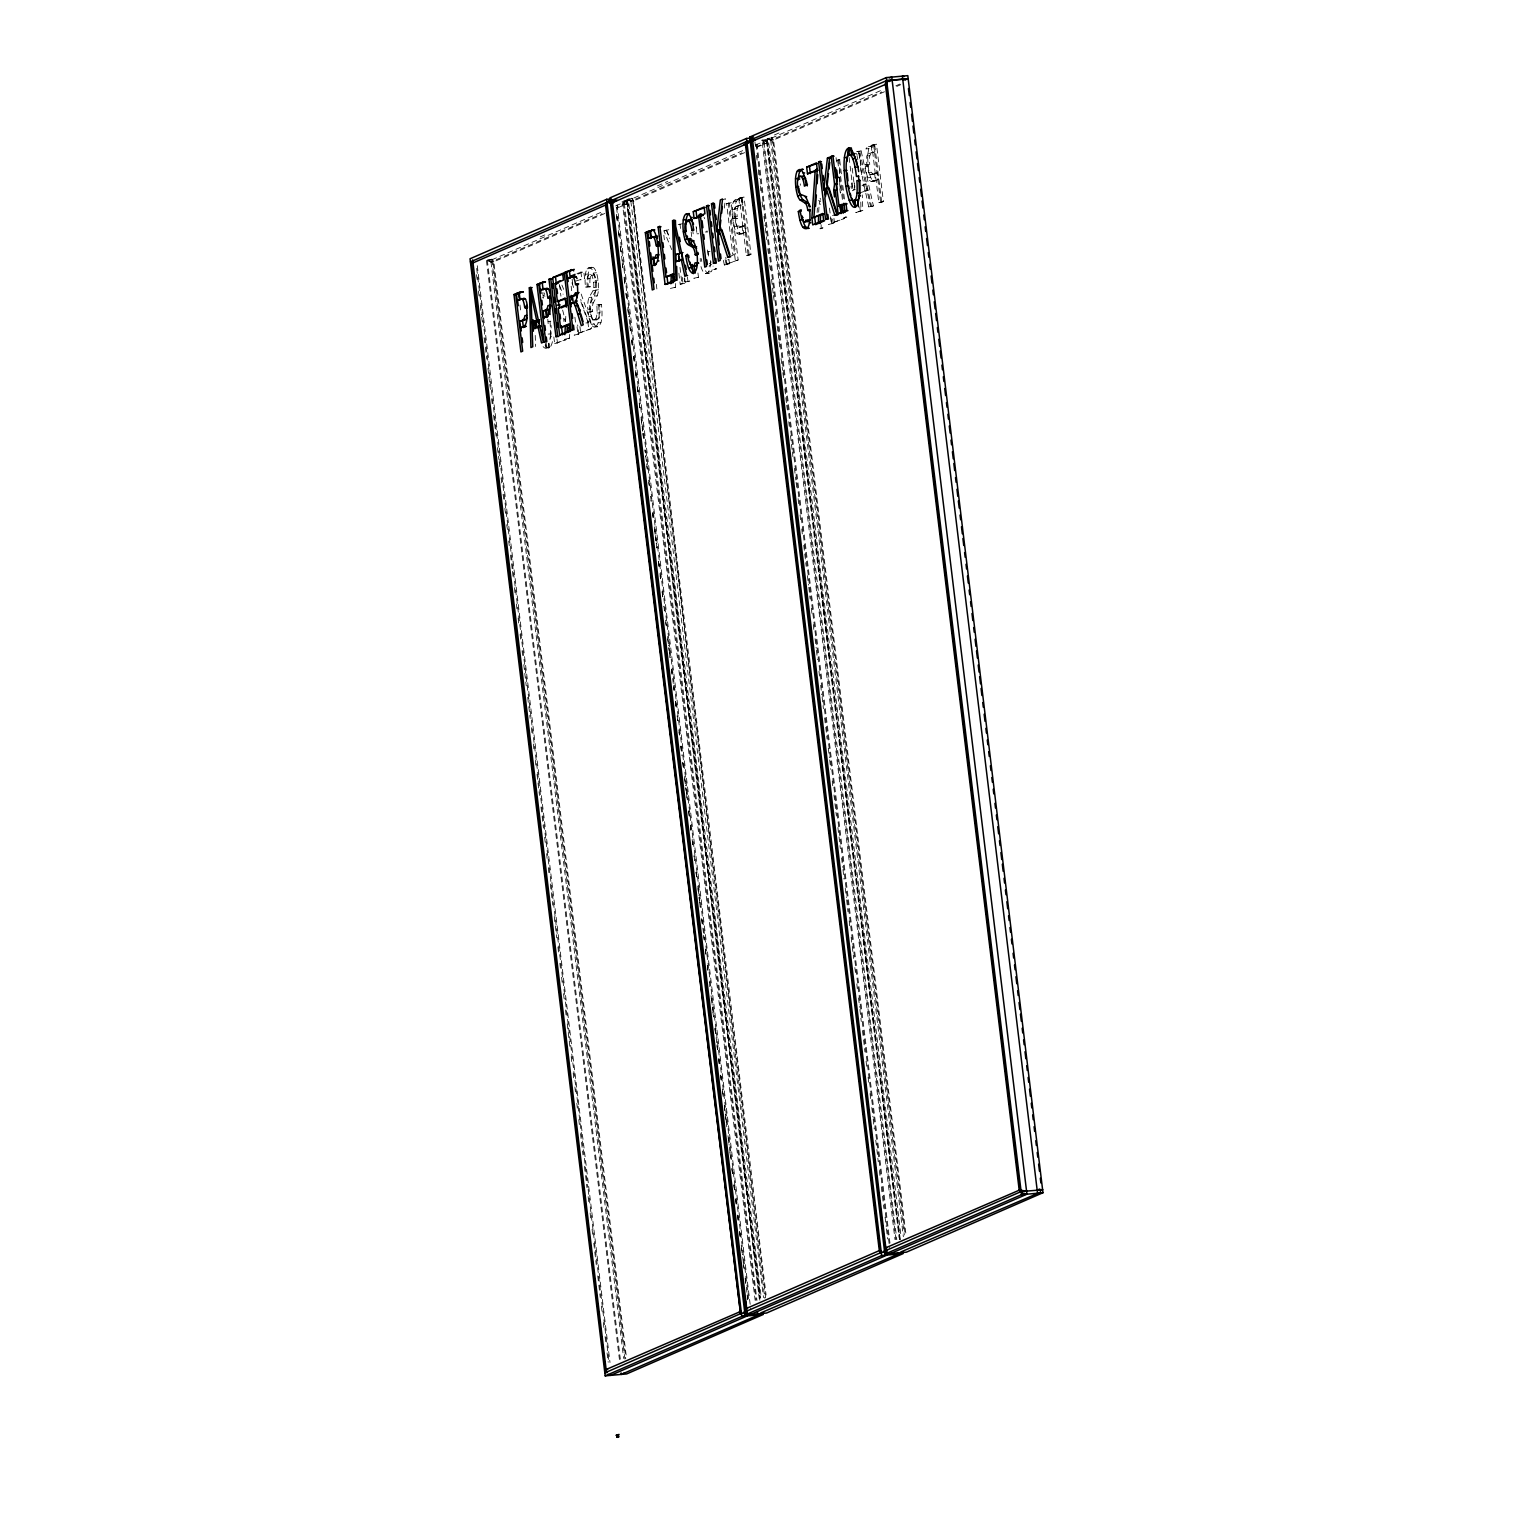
<?xml version="1.0" encoding="UTF-8"?>
<svg xmlns="http://www.w3.org/2000/svg" width="1513" height="1513" viewBox="0 0 1513 1513"><rect width="100%" height="100%" fill="white"/><g stroke="black" fill="none" stroke-linecap="round" stroke-linejoin="round"><path stroke-width="0.75" stroke-dasharray="5 3.75" d="M821.067 228.671L822.996 227.839L818.211 228.936L821.067 228.671L821.2 224.491M565.578 320.926L565.805 316.33M569.493 338.156L564.633 339.29L569.493 338.156L569.72 333.635M675.498 287.243L670.637 288.378L675.498 287.243L675.725 282.723M817.115 212.52L817.417 207.981M724.311 208.094L725.389 198.714L723.176 199.678M839.583 182.562L839.583 169.853M624.113 201.834L624.264 204.009L616.188 207.527M868.765 148.671L867.573 155.442L868.159 166.279A19.574 5.863 84.8 0 0 870.731 177.532A17.343 5.201 84.8 0 0 875.327 180.728L878.202 179.48L877.408 172.785L871.545 174.335A11.556 3.461 84.8 0 1 868.575 172.482L866.873 164.558A11.083 3.31 84.8 0 1 866.949 156.028A14.657 4.388 84.8 0 1 869.067 153.456L874.873 151.905L874.06 145.21L868.443 146.666A33.797 10.118 84.8 0 0 865.89 148.936L868.765 148.671A33.797 10.118 84.8 0 1 871.299 146.402L874.06 145.21M759.829 1300.197L627.271 202.874L624.113 201.229M899.668 1239.317L767.129 142.014L762.23 140.425M590.41 303.073L594.306 296.056A15.943 4.766 84.8 0 0 595.592 290.042A16.908 5.069 84.8 0 0 595.176 280.416A16.397 4.898 84.8 0 0 593.588 273.021A14.846 4.444 84.8 0 0 590.202 267.669A23.168 6.941 84.8 0 0 587.195 268.784A19.196 5.749 84.8 0 0 585.361 274.25A19.196 5.749 84.8 0 0 585.493 287.073L587.309 287.054A12.785 3.82 84.8 0 1 587.195 278.732A11.972 3.574 84.8 0 1 589.295 274.42L592.169 274.175A14.014 4.199 84.8 0 1 594.496 275.12A8.53 2.553 84.8 0 1 596.444 281.948A8.492 2.534 84.8 0 1 596.67 287.224A7.641 2.288 84.8 0 1 595.857 290.496L591.867 297.191A15.83 4.747 84.8 0 0 590.656 309.049L590.94 311.943A20.369 6.109 84.8 0 0 591.621 316.349A15.433 4.615 84.8 0 0 594.117 324.028A17.608 5.277 84.8 0 0 598.221 326.43A24.548 7.357 84.8 0 0 600.945 322.591A16.605 4.974 84.8 0 0 602.023 313.702A24.038 7.187 84.8 0 0 601.474 304.624L596.784 304.907A22.827 6.827 84.8 0 1 597.049 313.002A13.314 3.991 84.8 0 1 595.479 319.111A20.028 5.995 84.8 0 1 592.585 319.773L589.843 311.697A8.454 2.534 84.8 0 1 590.41 303.073L593.285 302.808L597.162 295.81A15.943 4.766 84.8 0 0 598.467 289.777A16.908 5.069 84.8 0 0 598.051 280.151A16.397 4.898 84.8 0 0 596.462 272.756A14.846 4.444 84.8 0 0 593.058 267.404L590.202 267.669M590.656 309.049L587.782 309.314A15.83 4.747 84.8 0 1 588.992 297.456L593.001 290.761A7.641 2.288 84.8 0 0 593.796 287.489A8.492 2.534 84.8 0 0 593.569 282.193A8.53 2.553 84.8 0 0 591.621 275.366A14.014 4.199 84.8 0 0 589.295 274.42M734.921 200.132L741.635 198.108L742.429 204.766L736.623 206.316A15.319 4.577 84.8 0 0 734.505 208.851A9.91 2.969 84.8 0 0 734.372 216.945L736.566 226.175A13.844 4.142 84.8 0 0 739.119 227.196L744.963 225.645L745.777 232.34L740.027 233.853A22.922 6.865 84.8 0 1 736.718 232.983A13.863 4.142 84.8 0 1 734.145 226.496A25.343 7.584 84.8 0 1 732.746 218.458A22.903 6.865 84.8 0 1 732.197 209.532A13.806 4.142 84.8 0 1 733.446 201.796A16.057 4.804 84.8 0 1 734.921 200.132L741.635 198.108M739.422 198.071L744.018 197.03L750.959 254.411L749.219 255.167L746.344 255.432L739.422 198.071L744.018 197.03M540.236 236.879L546.439 234.175M657.323 185.929L667.668 181.428M774.391 134.96L780.613 132.274M491.857 259.801L602.855 211.498M615.659 205.919L628.462 200.359M742.694 150.638L631.715 198.941L627.139 199.357M755.498 145.059L768.301 139.499M771.554 138.08L882.533 89.778M487.281 260.217L492.746 259.574L625.758 1358.693M623.034 201.305L628.481 200.51L761.209 1297.265M765.597 1297.832L632.604 198.714L764.746 1298.211M762.874 140.425L768.32 139.631L901.048 1236.405M766.978 138.496L772.443 137.853L905.171 1234.627M488.434 260.576L490.969 262.033L602.061 213.673M627.422 199.792L630.826 201.153L741.9 152.813M756.046 146.666L766.978 142.884L766.297 139.555M768.131 138.856L770.665 140.293L881.757 91.953M895.885 85.806L899.932 84.047M487.848 260.236L490.969 262.033L493.843 261.768L604.916 213.428M617.039 208.151L627.139 203.744L626.458 200.416M627.687 199.376L630.826 201.153L633.682 200.907L744.774 152.567M756.878 147.291L766.978 142.884M767.545 138.515L770.665 140.293L773.54 140.047L884.613 91.688M896.736 86.43L900.765 84.671M663.942 230.884L669.011 229.654L663.942 230.884L671.677 249.569M678.221 224.662L682.836 223.659M731.214 202.591L729.474 203.347L735.602 254.033L732.746 254.279L726.618 203.612L731.214 202.591L738.155 259.971L724.368 264.983L723.384 260.387M577.001 273.513L583.753 271.546L584.566 278.26L580.708 279.924M838.599 159.659L836.859 160.416L841.455 159.395L838.599 159.659L843.592 200.964M861.105 150.846L856.906 151.697L861.105 150.846L873.398 205.9L871.583 206.695L868.727 206.941L860.311 167.64M871.847 145.191L876.443 144.17L883.384 201.551L881.663 202.307L878.788 202.572L871.847 145.191L876.443 144.17M577.909 274.099L583.753 271.546M736.623 206.316L742.429 204.766M575.923 281.04L584.566 278.26M869.067 153.456L874.873 151.905M739.119 227.196L744.963 225.645M854.902 187.272L854.353 182.808L851.384 184.113A11.556 3.461 84.8 0 1 850.911 184.359M871.545 174.335L877.408 172.785M740.027 233.853L745.777 232.34M861.975 185.759L865.984 184.019L867.384 190.468L862.221 192.718M868.159 166.279L865.285 166.543A19.574 5.863 84.8 0 0 867.876 177.796A17.343 5.201 84.8 0 0 872.471 180.993L878.202 179.48M852.292 190.77L855.167 189.503L852.311 189.768L851.497 183.073L854.353 182.808M859.346 192.983L867.384 190.468M728.661 257.04L735.602 254.033M837.162 213.617L830.807 216.378L831.62 223.092L844.689 218.402L831.62 223.092M678.845 273.172L680.188 284.217L684.784 283.215L684.216 278.619M685.162 282.042L689.777 281.04L685.162 282.042L684.614 277.465M738.155 259.971L726.618 264.019L725.805 257.305M746.344 255.432L750.959 254.411M680.188 284.217L684.784 283.215M698.458 277.257L693.843 278.279L698.458 277.257L697.89 272.643M724.368 264.983L729.039 263.943L728.018 259.347M554.647 343.64L566.184 339.593L554.647 343.64L553.834 336.926M577.058 326.827L577.853 333.541L591.564 328.548L590.732 321.569L580.708 292.709M858.155 211.536L862.826 210.496L862.297 194.95M868.727 206.941L873.398 205.9M878.788 202.572L883.384 201.551M578.779 334.127L574.165 335.13L578.779 334.127L577.663 324.936M577.853 333.541L591.564 328.548M833.171 223.413L828.576 224.416L833.171 223.413L832.339 216.529M859.8 206.978L860.349 211.574L855.753 212.595L862.826 210.496M592.018 267.253L589.143 267.517M741.824 233.872L738.968 234.137M873.947 174.335L870.599 174.619M740.614 227.215L741.578 227.12M593.588 320.094L596.462 319.829M705.966 273.645L706.93 273.531M597.578 326.751L594.722 326.997M734.656 218.269L733.692 218.364M874.609 181.106L871.753 181.371M761.455 140.274L766.032 139.858M868.443 146.666L871.299 146.402M861.597 174.638L859.479 153.513L856.604 153.778L857.852 159.622M866.949 156.028L869.805 155.763A14.657 4.388 84.8 0 1 871.923 153.191M867.895 164.217C858.495 165.711 876.273 164.69 867.025 165.806M866.873 164.558L869.748 164.293A11.083 3.31 84.8 0 1 869.805 155.763M868.575 172.482L871.45 172.236A11.556 3.461 84.8 0 0 874.419 174.071M628.008 199.13L632.604 198.714M867.876 177.796L870.731 177.532M623.904 200.926L628.481 200.51M872.471 180.993L875.327 180.728M627.139 203.744L624.264 204.009L623.583 202.25M865.984 184.019L863.129 184.283L864.509 190.733M733.446 201.796L736.32 201.532A16.057 4.804 84.8 0 1 737.777 199.867M865.19 190.449L868.046 190.184M726.618 203.612L729.474 203.347M734.505 208.851L737.379 208.586A15.319 4.577 84.8 0 1 739.479 206.052M818.609 200.472A15.281 4.577 84.8 0 0 820.027 201.078L820.746 201.002M732.197 209.532L735.053 209.267A13.806 4.142 84.8 0 1 736.32 201.532M818.703 212.198A39.319 11.764 84.8 0 1 819.271 204.217L820.689 204.104M734.372 216.945L737.228 216.681A9.91 2.969 84.8 0 1 737.379 208.586M734.524 218.004L737.474 218.515L734.599 218.78M732.746 218.439L735.602 218.194A25.343 7.584 84.8 0 0 737.001 226.231A13.863 4.142 84.8 0 0 739.592 232.718A22.922 6.865 84.8 0 0 742.902 233.588M734.145 226.496L739.422 225.91A13.844 4.142 84.8 0 0 741.975 226.931M705.266 232L707.176 231.829M696.51 227.366A20.728 6.203 84.8 0 0 696.926 233.796L698.344 233.664M736.718 232.983L739.592 232.718M488.169 259.99L492.746 259.574M708.519 256.056A14.355 4.293 84.8 0 0 708.216 251.631L709.635 251.498M587.195 268.784L590.07 268.52A23.168 6.941 84.8 0 1 593.058 267.404M593.588 273.021L596.462 272.756M585.361 274.25L588.217 273.985A19.196 5.749 84.8 0 1 590.07 268.52M709.275 263.546L710.713 263.413A14.355 4.293 84.8 0 0 711.034 261.787M591.621 275.366L594.496 275.12M700.992 266.61A17.664 5.295 84.8 0 0 701.408 267.933A15.508 4.652 84.8 0 0 705.417 273.607A26.08 7.811 84.8 0 0 708.424 271.981A18.894 5.655 84.8 0 0 710.391 264.794L711.829 264.662M587.195 278.732L590.051 278.468A11.972 3.574 84.8 0 1 592.169 274.175M595.176 280.416L598.051 280.151M593.569 282.193L596.444 281.948M708.424 271.981L711.299 271.716A18.894 5.655 84.8 0 0 713.058 266.061M705.417 273.607L708.822 273.38M585.493 287.073L590.183 286.789A12.785 3.82 84.8 0 1 590.051 278.468M593.796 287.489L596.67 287.224M595.592 290.042L598.467 289.777M593.001 290.761L595.857 290.496M594.306 296.056L597.162 295.81M588.992 297.456L591.867 297.191M596.784 304.907L601.474 304.624M590.94 311.943L588.084 312.189A20.369 6.109 84.8 0 0 588.765 316.595A15.433 4.615 84.8 0 0 591.261 324.293A17.608 5.277 84.8 0 0 595.365 326.695L598.221 326.43M589.9 312.302L592.699 311.432A8.454 2.534 84.8 0 1 593.285 302.808M597.049 313.002L599.923 312.737A22.827 6.827 84.8 0 0 599.64 304.643M595.365 326.695A24.548 7.357 84.8 0 0 598.089 322.836A16.605 4.974 84.8 0 0 599.148 313.966L602.023 313.702M588.765 316.595L591.621 316.349M548.141 323.631A35.366 10.591 84.8 0 0 548.009 321.456L550.864 321.191M595.479 319.111L598.335 318.846A13.314 3.991 84.8 0 0 599.923 312.737M592.585 319.773L595.441 319.508A20.028 5.995 84.8 0 0 598.335 318.846M580.935 301.844L587.857 321.815L590.732 321.569M585.909 322.969L588.765 322.704L580.689 299.423M598.089 322.855L600.945 322.591M591.261 324.293L594.117 324.028M548.141 334.089L550.997 333.843A35.366 10.591 84.8 0 0 551.091 325.522M549.938 339.574A20.898 6.26 84.8 0 0 550.221 336.869L551.659 336.737M543.11 346.609A20.898 6.26 84.8 0 0 546.042 348.122L549.559 347.574A20.898 6.26 84.8 0 0 552.812 339.309M696.926 233.796L698.741 233.777M708.216 251.631L710.032 251.612M590.183 286.789L588.349 286.808A19.196 5.749 84.8 0 1 588.217 273.985M548.368 343.394L548.916 347.858L546.666 347.668L547.952 347.839M769.209 139.347L768.207 138.931L773.54 140.047L905.928 1234.135M629.711 200.132L633.682 200.907L766.089 1295.015M487.564 260.652L493.843 261.768L626.231 1355.875M769.55 139.272L768.264 138.988M489.853 260.993L488.51 260.652L489.512 261.068M628.425 199.848L629.351 200.208M762.874 139.99L764.122 143.149L762.022 140.52M771.611 137.248L773.54 140.047M631.772 198.108L633.682 200.907M491.914 258.969L493.843 261.768M562.628 310.089L565.578 321.38L563.479 317.144L564.009 321.645M666.798 230.619L669.389 236.86M666.155 229.919L669.673 238.43M561.909 285.087L563.668 289.342M559.659 285.957L563.082 294.26M571.952 282.761L574.146 289.115M858.249 151.111L870.523 206.165M725.162 259.612L726.183 264.208M726.24 260.123L727.242 264.737M859.762 151.432L871.583 206.695M701.767 261.446L701.294 258.628M874.722 144.926L881.663 202.307M873.587 144.435L880.528 201.815M871.204 145.475L872.018 152.17M874.533 173.03L875.346 179.744M852.216 168.227L854.713 188.879M849.096 157.503L853.256 191.943M839.715 160.151L841.663 176.227M842.779 185.399L844.727 201.475M837.748 161.021L838.58 167.905M839.696 177.078L842.457 200.038M839.639 183.357L840.736 192.548M836.046 157.655L836.576 162.042M839.828 188.785L840.339 193.116M833.947 218.364L834.495 222.827M829.483 208.094L831.431 224.17M771.573 138.231L904.301 1234.986M770.665 140.293L903.356 1236.745M767.45 140.009L900.292 1239.809M767.129 142.014L899.951 1239.695M766.41 141.068L899.138 1237.842M764.141 142.411L896.812 1239.582M762.874 140.142L896.169 1241.587M762.306 142.865L895.015 1239.62M756.973 144L889.984 1243.1M756.103 144.378L845.162 880.244M845.445 882.59L889.682 1248.168M754.911 141.73L755.479 146.402M756.424 155.234L757.181 160.397M758.297 169.721L759.261 178.61M760.283 186.061L760.85 190.733M762.098 201.986L762.93 209.002M763.952 216.378L765.086 225.721M765.351 228.047L766.769 239.716M767.753 248.737L768.755 256.037M769.72 265.097L770.439 270.033M771.573 279.375L773.124 293.144M773.408 295.47L774.108 300.368M775.394 311.848L776.226 318.846M777.209 326.033L778.911 340.028M779.063 342.222L779.762 347.025M781.048 358.581L782.58 370.345M782.864 372.69L783.715 379.687M784.831 389.011L786.42 403.006M786.703 405.333L787.384 410.004M788.784 421.673L789.238 426.363M790.486 435.668L792.074 449.701M792.453 452.009L792.907 456.699M794.438 468.33L795.857 479.999M796.141 482.325L796.859 489.361M798.108 498.666L798.845 505.701M800.093 514.987L800.547 519.697M801.777 528.983L802.514 536.037M803.762 545.323L806.183 566.373M807.431 575.64L808.453 585.039M808.831 587.309L810.136 599.053M811.384 608.302L812.122 615.394M813.351 624.623L813.805 629.389M815.053 638.637L816.169 647.961M816.453 650.287L817.474 659.725M819.006 671.28L819.46 676.065M820.689 685.294L821.71 694.732M822.107 696.945L823.412 708.727M824.642 717.937L825.398 725.067M825.776 727.28L827.081 739.063M828.311 748.273L829.446 757.597M829.729 759.942L830.75 769.398M832.263 780.935L832.736 785.739M833.966 794.93L836.405 816.074M837.918 827.592L838.656 834.76M839.034 836.916L840.358 848.755M841.587 857.909L842.703 867.252M842.987 869.578L844.027 879.091M845.256 888.244L846.391 897.568M846.656 899.913L847.98 911.772M849.209 920.906L849.682 925.767M851.176 937.228L851.932 944.434M852.311 946.571L853.635 958.429M854.845 967.564L855.696 974.561M856.831 983.885L857.304 988.802M858.514 997.88L859.649 1007.223M859.932 1009.549L861.256 1021.521M862.467 1030.542L863.318 1037.54M863.601 1039.885L864.944 1051.913M866.079 1061.256L866.93 1068.273M868.122 1077.199L868.897 1084.632M870.088 1093.54L870.599 1098.665M871.791 1107.535L872.925 1116.859M873.209 1119.204L874.268 1129.038M875.743 1140.197L876.594 1147.194M876.878 1149.521L878.24 1161.757M879.412 1170.514L880.226 1178.135M881.379 1186.854L882.192 1194.495M882.514 1196.178L883.895 1208.509M885.067 1217.171L886.183 1226.513M886.467 1228.84L887.564 1238.901M742.278 197.806L749.219 255.167M741.143 197.295L748.084 254.676M738.76 198.373L739.573 205.03M742.089 225.891L742.902 232.605M728.339 202.855L735.28 260.236M728.926 259.29L729.474 263.754M707.422 249.967L707.971 254.581M692.595 228.879L693.427 235.801M691.138 231.943L691.706 236.558M687.488 277.201L688.037 281.796M679.961 223.905L680.51 228.501M682.25 277.333L683.044 283.952M679.98 267.404L681.909 283.461M663.848 235.215L664.396 239.811M656.32 284.349L656.869 288.945M630.826 201.153L763.498 1297.606M627.611 200.889L760.339 1297.643M627.441 201.551L760.169 1298.324M627.271 202.874L759.829 1298.23M626.287 199.584L759.299 1298.702M624.302 203.272L756.954 1300.442M623.318 203.347L756.046 1300.121M622.165 201.38L755.176 1300.48M617.134 204.86L750.694 1308.65M616.548 207.584L727.715 1126.239M727.999 1128.585L748.708 1299.667M616.472 214.26L617.323 221.257M618.458 230.581L619.025 235.253M620.425 246.922L621.276 253.919M621.559 256.245L622.978 267.914M624.094 277.238L624.945 284.255M626.079 293.579L626.647 298.25M627.782 307.574L628.897 316.898M629.181 319.243L630.599 330.893M631.715 340.236L632.566 347.233M633.701 356.557L634.269 361.229M635.403 370.553L636.235 377.55M637.37 386.893L638.221 393.891M639.356 403.214L639.904 407.886M641.039 417.21L642.741 431.224M643.025 433.55L643.573 438.222M646.41 461.541L644.992 449.872L645.729 456.85M646.694 463.867L647.526 470.865L646.845 466.193M648.661 480.207L649.512 487.205L648.831 482.552M651.195 501.2L650.647 496.529L651.082 501.219M652.614 512.869L653.181 517.522M654.316 526.864L655.999 540.86M656.85 547.857L656.283 543.186L656.737 547.895M659.101 566.524L658.268 559.526L659.006 566.562M659.952 573.522L660.803 580.519L660.122 575.905M662.77 596.841L661.938 589.843L662.675 596.897M664.472 610.836L663.904 606.183L664.358 610.912M665.607 620.179L666.439 627.176L665.777 622.581M667.573 636.5L668.708 645.843M668.992 648.169L670.127 657.493M671.526 669.162L672.377 676.16M672.661 678.505L674.079 690.155M676.046 706.495L675.195 699.498L675.933 706.59M677.748 720.491L677.181 715.819L677.635 720.585M678.864 729.814L679.715 736.812L679.053 732.254M680.85 746.155L681.417 750.807M682.817 762.476L683.384 767.148M684.519 776.472L685.654 785.814M685.919 788.141L687.337 799.81M689.323 816.131L688.472 809.133L689.209 816.264M690.439 825.474L691.006 830.126M692.141 839.469L692.992 846.467L692.33 841.947M694.108 855.791L694.675 860.462L694.013 855.942M696.093 872.131L696.661 876.784M697.777 886.126L698.911 895.45M699.195 897.776L700.33 907.119M701.729 918.788L702.58 925.786M702.864 928.112L704.283 939.781M705.398 949.105L706.249 956.103M707.384 965.445L707.952 970.098M709.351 981.767L709.919 986.438L709.257 981.956M711.053 995.762L712.188 1005.086M712.472 1007.431L713.588 1016.755M715.006 1028.424L715.857 1035.422M716.141 1037.748L717.54 1049.417M718.675 1058.741L719.526 1065.757M720.642 1075.081L721.209 1079.752M722.344 1089.076L723.195 1096.074M724.33 1105.398L725.446 1114.741M725.729 1117.067L726.58 1124.064M727.999 1135.733L729.115 1145.057M729.398 1147.402L730.817 1159.053M731.952 1168.395L732.784 1175.393M733.918 1184.717L734.486 1189.388M735.621 1198.712L736.453 1205.71M737.588 1215.052L738.155 1219.724M739.573 1231.374L740.122 1236.045M741.257 1245.369L742.391 1254.712M742.675 1257.038L744.074 1268.707M745.209 1278.031L746.06 1285.029M746.344 1287.374L747.744 1299.024M616.585 216.094L617.153 220.766M618.571 232.454L619.139 237.144M620.254 246.487L621.105 253.503M622.24 262.846L622.808 267.517M624.226 279.205L624.793 283.877M625.928 293.238L626.495 297.91M627.895 309.598L628.746 316.614M629.881 325.957L630.448 330.628M631.583 339.971L632.434 346.988M633.55 356.349L634.117 361.021M635.536 372.709L636.103 377.38M637.238 386.723L638.089 393.739M639.224 403.082L639.772 407.772M641.19 419.441L642.609 431.129M642.893 433.474L643.46 438.146M652.5 512.888L653.068 517.559M654.486 529.228L655.886 540.898M667.744 638.902L669.162 650.571M669.446 652.916L670.013 657.569M671.432 669.238L672.264 676.254M673.398 685.578L673.966 690.25M680.737 746.249L681.871 755.592M682.722 762.59L683.29 767.261M684.689 778.93L686.108 790.599M686.391 792.925L687.242 799.923M690.344 825.606L690.911 830.278M695.999 872.282L696.566 876.935M697.966 888.604L699.384 900.273M699.668 902.618L700.235 907.289M701.635 918.958L702.486 925.956M703.621 935.28L704.188 939.951M705.304 949.294L706.155 956.292M707.29 965.616L707.857 970.287M711.242 998.296L712.661 1009.965M712.945 1012.292L713.493 1016.963M714.911 1028.632L715.479 1033.303M716.897 1044.991L717.465 1049.663M718.599 1059.005L719.148 1063.677M720.566 1075.365L721.134 1080.055M722.552 1091.743L723.119 1096.414M724.254 1105.757L725.937 1119.79M726.221 1122.116L726.788 1126.788M728.207 1138.476L728.774 1143.147M729.909 1152.509L730.76 1159.525M731.876 1168.868L732.443 1173.54M733.862 1185.227L734.429 1189.899M735.564 1199.261L736.415 1206.258M737.55 1215.62L738.098 1220.291M739.517 1231.979L740.084 1236.651M741.502 1248.338L742.07 1253.01M743.205 1262.353L744.056 1269.369M745.171 1278.731L745.739 1283.402M747.157 1295.09L747.725 1299.762M587.857 321.815L588.708 328.813M580.897 271.81L581.711 278.505M579.914 326.562L580.727 333.276M572.103 279.035L572.935 285.919M571.158 286.297L571.687 290.685M574.902 317.2L575.697 323.82M559.526 284.539L560.926 296.151M556.973 338.893L557.503 343.375M549.011 343.111L549.559 347.574M542.732 292.652L543.564 299.536M545.89 341.125L546.704 347.839A20.898 6.26 84.8 0 0 548.992 344.056M545.512 343.659L546.042 348.122M519.98 304.983L520.812 311.867M491.876 259.952L624.888 1359.071M490.969 262.033L623.659 1358.466M487.299 260.066L620.311 1359.185M486.448 260.444L619.441 1359.563M477.276 265.721L610.004 1362.494M476.69 268.444L565.181 999.62M565.465 1001.965L587.857 1187.1M588.141 1189.445L609.134 1362.873M476.463 274.628L477.2 279.792M478.43 290.988L479.281 298.004M480.302 305.456L481.437 314.78M481.72 317.106L482.836 326.449M484.084 337.739L485.106 345.115M485.389 347.442L486.789 359.111M487.924 368.434L489.474 382.146M489.758 384.472L490.458 389.427M491.593 398.77L492.444 405.768M493.578 415.092L496.113 436.084M497.38 447.583L498.931 459.422M499.214 461.749L500.065 468.746M501.068 477.976L502.032 485.087M503.054 494.335L503.734 499.082M504.869 508.406L505.701 515.403M506.723 524.727L507.403 529.399M508.708 541.087L509.257 545.739M510.505 555.063L512.207 569.058M512.491 571.384L513.229 578.42M514.458 587.725L515.195 594.76M516.444 604.046L516.898 608.756M518.127 618.042L518.864 625.096M520.113 634.382L520.567 639.091M522.08 650.703L522.533 655.432M523.782 664.699L526.202 685.767M527.734 697.361L528.472 704.434M528.85 706.703L530.155 718.448M531.403 727.696L532.141 734.77M533.37 744.018L533.843 748.784M535.356 760.358L535.81 765.105M537.039 774.353L539.479 795.46M540.992 807.015L541.749 814.126M542.127 816.339L543.432 828.122M544.661 837.332L545.418 844.462M546.647 853.672L547.101 858.457M548.33 867.668L549.087 874.798M550.316 883.989L552.756 905.133M554.269 916.651L555.025 923.8M555.403 925.994L556.708 937.814M557.938 946.987L558.694 954.136M559.905 963.308L560.377 968.15M561.607 977.303L562.363 984.471M563.574 993.644L564.046 998.485M565.559 1009.965L566.032 1014.826M567.262 1023.961L569.985 1047.488M571.214 1056.622L571.952 1063.828M573.181 1072.963L573.654 1077.823M574.883 1086.958L575.64 1094.164M576.85 1103.28L577.323 1108.178M578.836 1119.62L579.309 1124.556M580.519 1133.615L582.978 1154.93M584.472 1166.277L585.247 1173.634M585.607 1175.601L586.949 1187.648M588.141 1196.594L588.935 1204.026M590.127 1212.934L590.618 1218.041M592.094 1229.256L592.604 1234.4M593.796 1243.251L596.273 1264.792M597.748 1275.913L598.581 1282.911M598.864 1285.237L600.245 1297.511M601.418 1306.249L602.25 1313.246M603.384 1322.57L603.914 1327.903M605.087 1336.565L605.9 1344.263M607.053 1352.906L608.188 1362.23M535.224 335.394L535.602 346.496M859.479 153.513L859.668 160.454M860.784 202.042L861.029 211.29M735.602 218.194A22.903 6.865 84.8 0 1 735.053 209.267M710.543 260.576A24.151 7.225 84.8 0 1 710.391 264.794M704.056 217.305A15.905 4.766 84.8 0 1 704.642 218.723M707.006 230.846A14.506 4.35 84.8 0 1 707.082 232.245M710.713 263.413A15.262 4.558 84.8 0 1 709.086 266.288M705.512 270.695A15.508 4.652 84.8 0 0 708.292 273.342A26.08 7.811 84.8 0 0 711.299 271.716M819.271 204.217A18.326 5.485 84.8 0 1 820.027 201.078M820.746 199.413A15.281 4.577 84.8 0 1 820.046 198.279M598.6 304.888A24.038 7.187 84.8 0 1 599.148 313.966M550.051 321.475A42.156 12.615 84.8 0 1 550.221 336.869M547.782 319.205A51.442 15.395 84.8 0 1 548.009 321.456M542.675 297.323A14.619 4.369 84.8 0 1 543.243 298.288M543.942 292.709A20.482 6.128 84.8 0 1 544.756 294.505M543.243 295.451A14.619 4.369 84.8 0 1 544.964 296.321M550.997 333.843A15.225 4.558 84.8 0 1 550.165 338.307M548.916 347.858A20.898 6.26 84.8 0 1 545.002 344.945M700.235 258.345A17.664 5.295 84.8 0 1 700.254 261.522M696.075 226.496A20.728 6.203 84.8 0 1 696.377 228.595M800.358 185.286A8.53 2.553 84.8 0 1 800.282 183.867M851.365 188.444A35.366 10.591 84.8 0 1 850.93 186.421M856.509 153.418A28.52 8.53 84.8 0 1 857.133 155.064M715.611 268.803L713.814 269.579L718.486 268.539L715.611 268.803M845.54 217.04L843.8 217.796L848.396 216.775L845.54 217.04M592.68 311.262L589.805 311.527L592.699 311.432"/><path stroke-width="1.5" d="M818.401 222.657L818.571 216.397M820.273 223.716L820.576 214.978M564.86 334.695L565.332 325.522M566.278 307.158L566.524 302.562L564.803 298.42M566.978 331.631L567.318 324.86M567.848 332.141L568.075 327.546M670.864 283.782L671.337 274.609M672.869 282.988L673.323 273.948M673.852 281.229L674.098 276.633M813.918 217.324L822.788 213.465L823.602 220.179L812.746 224.907L811.895 217.91L815.204 170.496L818.06 170.231L807.488 173.844L806.675 167.149L816.434 162.893L817.247 169.607L813.918 217.324L823.885 213.976M815.545 206.354L816.339 195.064M817.133 183.773L817.758 174.752M617.077 1435.024L617.607 1436.196A45.655 39.849 73.4 0 1 617.758 1437.293L617.663 1434.74A34.969 16.076 80.3 0 0 617.815 1435.837C616.377 1432.546 619.725 1440.357 617.134 1436.14A38.998 34.175 73.2 0 1 617.02 1435.024L617.739 1434.646A38.998 38.563 44.4 0 0 617.89 1435.837L616.964 1434.948L617.172 1436.537L617.001 1435.024A45.655 45.182 42.4 0 0 617.172 1436.14A45.655 45.144 44.4 0 0 617.361 1437.331L618.628 1436.972L618.325 1434.589M720.85 220.047L719.564 231.357L716.689 231.621L720.32 199.943L722.533 198.978L719.583 224.775L729.72 256.245L727.734 257.115L718.978 229.976L721.852 229.711L729.928 254.77M718.978 229.976L717.767 240.529L720.169 260.406L718.448 261.163L711.507 203.782L713.228 203.026L716.689 231.621M721.625 213.257L722.401 206.468M828.481 173.673L826.665 189.522L823.81 189.787L827.422 158.108L829.635 157.144L826.684 182.941L836.84 214.411L834.836 215.281L826.079 188.142L828.954 187.877L837.71 215.016L834.836 215.281M826.079 188.142L824.888 198.695L827.289 218.572L825.55 219.328L818.609 161.948L820.349 161.191L823.81 189.787M828.992 169.153L829.767 162.364M740.557 1313.416L605.654 205.711L606.808 202.212M881.228 1253.407L879.318 1250.608L745.512 144.851L746.666 141.352M1022.069 1193.246L1019.157 1189.748L885.351 83.99L886.505 80.492M618.363 1437.01C618.59 1438.409 615.715 1433.416 617.966 1437.237M617.228 1436.877L618.609 1436.972L617.266 1437.331L617.758 1435.232M617.834 1437.293L617.928 1437.199A39.149 5.825 3.5 0 0 617.626 1437.274L617.304 1435.421M838.448 177.38L835.573 177.645L836.727 170.099L837.578 177.172L836.424 184.699L839.053 206.392L847.129 203.858M847.942 210.572L838.126 213.844L835.422 191.395L834.495 196.955L833.682 190.203L834.571 184.34L831.185 156.463L832.925 155.707L835.573 177.645M836.576 177.116L836.538 189.957L833.682 190.203M617.569 1437.237L617.38 1437.293A45.844 6.809 3.5 0 0 617.871 1437.104L617.323 1434.872M612.122 199.905L747.271 1312.849M1040.906 1189.823L1040.358 1191.582M472.642 259.933L606.278 1370.759M752.339 138.213L885.975 1249.019M612.084 202.231L613.635 202.723M751.942 141.352L886.788 83.858M472.056 263.319L607.375 204.274M612.198 202.855L746.476 143.905M885.351 83.99L887.072 82.553M754.76 139.858L750.959 139.801L885.389 1250.627M1037.937 1189.937L1042.589 1189.615M695.356 272.605A26.08 7.811 84.8 0 1 694.807 272.472L691.952 272.737A18.894 5.655 84.8 0 1 688.528 267.914A24.151 7.225 84.8 0 1 685.805 255.754L687.45 254.26A14.355 4.293 84.8 0 0 690.552 264.794A15.262 4.558 84.8 0 0 693.086 265.929L695.942 265.664A13.806 4.142 84.8 0 0 697.947 262.6L695.091 262.865A13.806 4.142 84.8 0 1 693.086 265.929M807.488 184.529L804.405 186.175A12.785 3.82 84.8 0 0 802.59 178.572A11.972 3.574 84.8 0 0 799.715 176.454A14.014 4.199 84.8 0 0 797.843 179.234A8.53 2.553 84.8 0 0 797.654 186.969A8.492 2.534 84.8 0 0 798.675 191.924A7.641 2.288 84.8 0 0 800.131 194.194L806.713 196.785M809.133 228.236L806.278 228.501A24.548 7.357 84.8 0 1 802.949 227.272A16.605 4.974 84.8 0 1 799.942 220.179A24.038 7.187 84.8 0 1 798.353 211.555L801.417 209.929M616.113 200.529L615.129 200.51M608.529 200.34L610.798 199.13M624.774 1372.915L621.238 1374.409L621.068 1372.915M618.458 1436.348L617.72 1436.083A45.655 40.019 73.2 0 0 617.626 1434.891L617.361 1437.237M748.103 142.922L751.223 141.522M617.72 1436.934A39.149 5.901 3.9 0 0 617.417 1437.066L617.928 1436.953M613.805 201.324L609.247 203.309M1039.79 1189.01L1036.727 1190.296M888.944 81.589L891.422 80.284M611.195 198.922L606.618 199.338L470.032 258.78L605.2 1375.865L626.685 1373.917L763.29 1314.457L741.805 1316.423L605.2 1375.865M751.053 138.042L746.457 138.458L609.871 197.919L745.058 1315.005L766.543 1313.038L903.129 1253.596L881.644 1255.563L745.058 1315.005M749.71 137.059L886.315 77.598L907.8 75.65L1042.968 1192.736L906.382 1252.178L884.897 1254.145L749.71 137.059L753.55 137.002M470.411 261.9L606.978 202.307L611.555 201.891M750.089 140.179L886.675 80.586L908.159 78.638M743.999 144.548L750.202 141.844M902.296 79.47L905.587 80.076M907.308 79.149L908.178 78.771L886.694 80.737M667.101 277.238L667.933 284.122L665.077 284.387L658.136 227.007L659.857 226.25L666.004 276.936L674.06 274.401M672.566 220.728L674.023 220.085L675.989 279.64L674.174 280.416L672.566 220.728L675.441 220.463L675.554 225.059M693.276 211.707L704.131 206.997L704.926 213.692L700.387 215.678L706.514 266.364L704.774 267.12L698.647 216.435L701.502 216.17L694.089 218.42L693.276 211.707L705.171 207.527M706.514 205.957L708.235 205.201L715.195 262.581L713.455 263.338L706.514 205.957L709.37 205.692M515.725 293.768L522.666 351.148L520.926 351.905L513.985 294.524L518.581 293.503L519.148 298.099M522.004 292.028L519.243 293.219L520.056 299.933L517.181 300.198L516.368 293.484L522.004 292.028A33.797 10.118 84.8 0 1 522.912 291.706M529.323 287.848L530.666 287.262L532.746 346.761L530.931 347.555L529.323 287.848L532.179 287.583M537.02 284.501L538.76 283.744L545.701 341.125L543.961 341.881L537.02 284.501L539.895 284.236M540.217 290.156L543.167 288.87A14.657 4.388 84.8 0 1 545.663 289.437L548.538 289.172A14.657 4.388 84.8 0 0 546.042 288.624L540.217 290.156L539.403 283.461L545.039 281.985A33.816 10.118 84.8 0 1 545.493 281.796M548.973 279.3L550.713 278.543L557.654 335.924L555.933 336.68L548.973 279.3L551.848 279.035M570.647 331.252L559.64 335.054L552.699 277.673L562.666 273.323L563.479 280.037L555.233 283.631L557.408 301.503L566.127 298.704M564.217 272.662L565.938 271.905L572.897 329.286L571.158 330.042L564.217 272.662L567.072 272.397M573.219 269.73L569.455 271.357L570.269 278.07L567.413 278.335L566.6 271.621L573.219 269.73A22.43 6.714 84.8 0 1 574.297 269.39M539.403 283.461L545.039 281.985M552.699 277.673L563.536 273.948M806.675 167.149L817.342 163.48M685.956 221.295L691.384 218.95M647.715 231.584L654.448 229.73L647.715 231.584L648.529 238.241L652.425 236.879M694.089 218.42L698.647 216.435M687.015 221.825L692.443 219.461M557.938 281.796L560.15 280.832M575.035 274.364L571.139 276.047L573.994 275.801M517.181 300.198L523.006 298.647A14.657 4.388 84.8 0 1 525.503 299.196A11.083 3.31 84.8 0 1 525.938 300.16M567.413 278.335L574.146 276.387A12.898 3.858 84.8 0 1 576.188 276.974A8.832 2.648 84.8 0 1 577.058 278.638M807.488 173.844L815.204 170.496M656.169 264.435L651.857 265.815L651.044 259.12L656.888 257.55A13.844 4.142 84.8 0 0 658.949 254.524L656.094 254.789A13.844 4.142 84.8 0 1 654.032 257.815M651.044 259.12L656.888 257.55M557.408 301.503L565.219 298.118L566.032 304.813L558.221 308.217L560.567 327.602L569.777 324.576M575.961 302.581A10.761 3.215 84.8 0 0 574.902 302.732L570.477 303.659L569.663 296.964L576.396 295.016A12.898 3.858 84.8 0 0 578.098 292.803L575.243 293.068A12.898 3.858 84.8 0 1 573.54 295.281M569.663 296.964L576.396 295.016M525.559 319.489L522.571 320.794L523.385 327.508L526.259 326.241L520.529 327.754L519.716 321.059L525.559 319.489A11.556 3.461 84.8 0 0 527.243 317.56M547.876 316.349L543.564 317.73L542.751 311.035L548.595 309.465A11.556 3.461 84.8 0 0 549.938 308.33M542.751 311.035L548.595 309.465M675.857 254.6L682.685 252.614L675.857 254.6L676.084 261.56L682.363 259.801M570.477 303.659L574.902 302.732M561.077 307.952L566.94 305.418M532.557 321.739L539.441 319.735L532.557 321.739L532.803 328.699L535.659 328.434L535.413 321.475M676.084 261.56L681.209 259.328L684.746 275.82L687.602 275.574M532.803 328.699L540.822 326.184L537.38 327.678M666.004 276.936L672.945 273.91L673.758 280.605L665.077 284.387M560.567 327.602L569.02 323.914L569.834 330.609L559.64 335.054M839.053 206.392L845.994 203.366L846.807 210.08L838.126 213.844M684.746 275.82L686.543 275.044L674.779 222.279L675.063 230.884L679.829 252.86M669.673 283.366L674.874 281.115M824.661 220.709L815.62 224.643L814.769 217.645L811.895 217.91M606.845 1372.821L606.165 1369.492L740.897 1311.336M887.11 1251.97L885.861 1247.771L1020.594 1189.615M604.841 1372.877L741.427 1313.284L746.022 1313.019M744.699 1312.017L881.266 1252.424L885.861 1252.159M884.538 1251.156L1021.124 1191.563L1042.608 1189.766M1026.117 1191.261L1021.105 1190.22M884.897 1254.145L1021.502 1194.684L1042.968 1192.736M608.131 1374.428L610.647 1375.374L747.252 1315.913L747.063 1314.438M748.765 1314.078L750.505 1314.513L887.091 1255.052L886.902 1253.577M889.304 77.901L891.762 77.106L1026.93 1194.192L890.344 1253.653L888.623 1253.218M621.238 1374.409L759.45 1314.513M761.001 1312.811L899.308 1253.653M900.859 1251.951L1039.147 1192.792M903.374 1251.875L900.935 1252.688M763.535 1312.736L761.096 1313.549M647.072 231.867L654.013 289.21L652.273 289.966L645.332 232.586L649.928 231.602L650.76 238.487M754.552 140.085L755.535 139.688M1026.571 1191.223L1024.471 1191.166M751.413 141.031L746.836 141.447L610.25 201.04L617.115 200.264M746.836 141.598L751.431 141.182M750.561 141.56L745.985 141.976L880.396 1252.802M745.512 144.851L746.93 144.718M855.091 153.551L853.654 153.664A28.52 8.53 84.8 0 1 856.831 165.163M831.185 156.463L834.06 156.217M852.141 154.629L849.285 154.874L848.471 148.179L851.327 147.934L852.141 154.629A14.619 4.369 84.8 0 1 855.526 158.335L852.651 158.581A14.619 4.369 84.8 0 0 849.417 154.818M848.623 155.158L847.81 148.463A20.482 6.128 84.8 0 0 844.405 157.692A28.52 8.53 84.8 0 0 844.197 170.666A58.232 17.437 84.8 0 0 845.862 186.345A42.156 12.615 84.8 0 0 849.247 200.321A20.898 6.26 84.8 0 0 854.94 207.281L854.126 200.586A15.225 4.558 84.8 0 1 850.476 196.104A35.366 10.591 84.8 0 1 847.696 184.624A51.442 15.395 84.8 0 1 846.259 171.12A21.73 6.506 84.8 0 1 846.429 161.305A14.619 4.369 84.8 0 1 848.623 155.158L850.06 155.026M827.422 158.108L830.297 157.844M844.405 157.692L847.28 157.428A20.482 6.128 84.8 0 1 849.909 148.879M818.609 161.948L821.464 161.683M810.06 206.827A8.454 2.534 84.8 0 0 808.169 202.893L805.294 203.158L800.188 200.056A15.943 4.766 84.8 0 1 797.635 195.707A16.908 5.069 84.8 0 1 795.8 186.704A16.397 4.898 84.8 0 1 795.535 178.723A14.846 4.444 84.8 0 1 797.351 171.101A23.168 6.941 84.8 0 1 800.301 169.645L803.176 169.38M797.351 171.101L800.207 170.837A23.168 6.941 84.8 0 1 802.646 169.305M852.651 158.581A21.73 6.506 84.8 0 1 855.072 167.281L857.947 167.035A51.442 15.395 84.8 0 1 858.684 171.574M800.301 169.645A19.196 5.749 84.8 0 1 803.214 173.03L804.651 172.898M844.197 170.666L847.053 170.402M799.715 176.454L800.68 176.359M801.625 176.265L802.59 176.189A11.972 3.574 84.8 0 1 805.464 178.307A12.785 3.82 84.8 0 1 805.843 179.366M795.535 178.723L798.391 178.458A14.846 4.444 84.8 0 1 800.207 170.837M802.59 178.572L805.464 178.307M797.843 179.234L799.753 179.045M858.741 176.265L856.453 176.473A51.442 15.395 84.8 0 0 855.072 167.281M615.696 200.246L611.12 200.662L745.55 1311.487M606.997 202.458L611.574 202.042M860.367 180.501L856.906 180.614A35.366 10.591 84.8 0 1 857.02 193.267A15.225 4.558 84.8 0 1 854.769 200.302L855.583 206.997A20.898 6.26 84.8 0 0 859.119 196.028A42.156 12.615 84.8 0 0 858.949 180.633A58.213 17.437 84.8 0 0 858.401 175.621M795.8 186.704L798.656 186.439M834.571 184.34L837.427 184.094M605.654 205.711L607.091 205.579M845.862 186.345L848.717 186.08A42.156 12.615 84.8 0 0 849.19 188.595M797.635 195.707L800.509 195.442A15.943 4.766 84.8 0 0 803.044 199.792L808.169 202.893M711.507 203.782L714.363 203.517L714.911 208.113M857.02 193.267L859.895 193.002A35.366 10.591 84.8 0 0 859.762 180.369M800.188 200.056L803.044 199.792M859.119 196.028L860.538 195.896M686.505 213.863L689.361 213.598A17.21 5.144 84.8 0 0 686.164 219.669A15.905 4.766 84.8 0 0 686.24 231.527L683.365 231.792A15.905 4.766 84.8 0 1 683.309 219.933A17.21 5.144 84.8 0 1 686.505 213.863A18.061 5.409 84.8 0 1 690.836 217.55A20.728 6.203 84.8 0 1 693.521 228.86L691.876 230.373L693.786 230.184M849.247 200.321L852.103 200.075A20.898 6.26 84.8 0 0 855.866 206.487M697.947 216.737A18.061 5.409 84.8 0 1 699.781 214.487L701.219 214.354M854.769 200.302L857.644 200.038A15.225 4.558 84.8 0 0 859.895 193.002M854.126 200.586L855.564 200.454M700.387 215.678L703.242 215.413M690.836 217.55L692.273 217.418M810.041 206.506L809.096 206.581A15.83 4.747 84.8 0 0 805.275 196.917M683.309 219.933L686.164 219.669M694.183 240.983L688.131 238.77A10.421 3.121 84.8 0 1 686.372 236.747A5.655 1.683 84.8 0 1 685.597 234.156A28.123 8.416 84.8 0 1 685.124 231.167A8.813 2.648 84.8 0 1 685.2 223.905A12.331 3.688 84.8 0 1 687.186 220.633L690.041 220.387A10.875 3.253 84.8 0 1 691.838 220.841M809.985 209.38L809.493 209.418A20.369 6.109 84.8 0 1 809.89 213.957A15.433 4.615 84.8 0 1 809.417 222.941A17.608 5.277 84.8 0 1 806.278 228.501M810.174 210.042L807.772 210.25A8.454 2.534 84.8 0 0 805.294 203.158M798.353 211.555L801.209 211.29M810.193 210.212L807.81 210.439L810.268 210.818M685.2 223.905L686.146 223.829M658.136 227.007L660.992 226.742M651.592 229.976A16.057 4.804 84.8 0 1 653.276 230.279L654.713 230.146M799.999 210.061A22.827 6.827 84.8 0 0 801.606 217.569L803.044 217.437M645.332 232.586L648.188 232.321M693.729 229.73L691.819 229.9A10.875 3.253 84.8 0 0 687.186 220.633M799.942 220.179L802.798 219.915A16.605 4.974 84.8 0 0 805.805 227.026A24.548 7.357 84.8 0 0 808.604 228.368M685.124 231.167L686.07 231.092M825.55 219.328L828.405 219.063L827.857 214.487M804.424 221.749L807.299 221.503A20.028 5.995 84.8 0 0 810.06 219.707L807.186 219.971A20.028 5.995 84.8 0 1 804.424 221.749A13.314 3.991 84.8 0 1 801.606 217.569M653.276 230.279A13.806 4.142 84.8 0 1 656.188 236.198L657.625 236.066M653.389 236.785L654.335 236.709A15.319 4.577 84.8 0 1 656.831 237.238A9.91 2.969 84.8 0 1 657.247 238.108M809.417 222.941L810.855 222.808M651.479 236.974A15.319 4.577 84.8 0 1 653.956 237.503L656.831 237.238M648.529 238.241L651.384 237.995L650.59 231.319M686.372 236.747L687.526 236.652M802.949 227.272L805.805 227.026M688.131 238.77L690.987 238.506M683.365 231.792A14.506 4.35 84.8 0 0 684.973 239.489L687.829 239.224A14.203 4.255 84.8 0 0 690.76 244.198L695.545 247.016A8.359 2.496 84.8 0 1 696.604 248.378M656.188 236.198A22.903 6.865 84.8 0 1 657.758 244.671L658.703 244.595M658.912 245.484L656.056 245.749L659.025 246.241M684.973 239.489A14.203 4.255 84.8 0 0 687.904 244.444L690.76 244.198M692.746 241.115A14.317 4.293 84.8 0 1 695.658 246.751L696.623 246.676M687.904 244.444L692.689 247.262L695.545 247.016M695.658 246.751A20.028 5.995 84.8 0 1 696.982 253.692L698.42 253.579M685.805 255.754L688.68 255.489A24.151 7.225 84.8 0 0 689.001 257.702M654.732 264.567A22.922 6.865 84.8 0 0 657.512 261.049L658.949 260.917M566.6 271.621L569.455 271.357M727.734 257.115L730.59 256.851M691.952 272.737A26.08 7.811 84.8 0 0 695.015 271.735A15.508 4.652 84.8 0 0 697.342 263.281L698.76 263.167M690.552 264.794L691.989 264.662M713.455 263.338L716.311 263.073L715.762 258.477M571.271 276.652A12.898 3.858 84.8 0 1 573.332 277.219L576.188 276.974M688.528 267.914L691.384 267.65A18.894 5.655 84.8 0 0 694.807 272.472M555.233 283.631L558.108 283.366M578.666 283.877L575.413 284.104A8.832 2.648 84.8 0 0 573.332 277.219M575.507 284.803L578.363 284.539M543.167 288.87L546.042 288.624M523.385 292.085L521.947 292.217A33.797 10.118 84.8 0 0 519.129 292.274M516.368 293.484L519.243 293.219M513.985 294.524L516.841 294.26M674.174 280.416L677.049 280.17L676.67 266.383M572.046 302.978A10.761 3.215 84.8 0 1 575.224 305.872L581.332 325.617L583.243 324.784L578.968 310.127A39.319 11.764 84.8 0 0 576.623 303.413A18.326 5.485 84.8 0 0 575.205 301.219A15.281 4.577 84.8 0 0 577.644 292.709L579.063 292.576M549.805 295.432L549.938 296.548M520.132 298.912A14.657 4.388 84.8 0 1 522.628 299.461L525.503 299.196M550.07 296.851L547.687 297.078A11.083 3.31 84.8 0 0 545.663 289.437M549.749 298.137L547.838 298.307L549.578 297.531A19.574 5.863 84.8 0 1 549.843 309.787A17.343 5.201 84.8 0 1 546.439 316.482M575.205 301.219L577.342 301.03M527.375 306.534L526.297 305.494L527.243 305.418A11.083 3.31 84.8 0 0 526.335 301.276M527.507 306.836L524.652 307.101A11.083 3.31 84.8 0 0 522.628 299.461M527.091 307.461L524.708 307.687L527.186 308.122M527.489 307.479L526.543 307.574A19.574 5.863 84.8 0 1 526.808 319.81A17.343 5.201 84.8 0 1 523.403 326.505M557.295 305.153L560.169 304.888M575.224 305.872L578.098 305.626L580.103 311.848M578.968 310.127L580.387 310.014M526.846 315.461L524.935 315.65A11.556 3.461 84.8 0 1 522.685 319.754M577.909 314.174L580.784 313.929L583.053 321.55M519.716 321.059L522.571 320.794M539.385 321.248L538.25 321.361A51.442 15.395 84.8 0 1 538.061 319.791M539.366 325.408L538.798 325.465A35.366 10.591 84.8 0 0 539.176 327.527M539.12 326.978L536.964 327.167A58.213 17.437 84.8 0 1 536.302 322.212L539.158 321.947A58.213 17.437 84.8 0 0 539.366 323.612M571.158 330.042L574.013 329.777L573.465 325.2M555.933 336.68L558.789 336.416M543.961 341.881L546.836 341.616L546.288 337.021M1024.831 1191.525L1020.254 1191.941L885.824 81.116M885.861 1247.771L887.299 1247.639M606.165 1369.492L607.602 1369.36M617.096 1435.307L618.325 1435.194L617.266 1436.499M617.172 1435.875L618.325 1435.44M1026.93 1194.192L1023.185 1193.795M887.091 1255.052L884.538 1254.996M747.252 1315.913L743.488 1315.516M883.289 1251.383L885.578 1251.724M743.45 1312.244L744.585 1312.414M881.266 1251.081L879.318 1250.608L746.022 1308.632L746.136 1309.88M1020.292 1190.069L1019.157 1189.748M740.595 1311.79L739.46 1311.468M904.074 76.558L902.353 76.142L1037.54 1193.227M575.621 293.352L577.096 297.569M718.505 229.787L719.526 234.383M679.356 237.219L680.302 241.607M685.408 265.248L686.278 269.371M541.711 330.307L542.6 334.43M536.567 319.981L531.706 297.267L531.422 288.907L543.299 342.165L541.503 342.959L537.966 326.449M618.306 1434.683L617.834 1436.215M908.443 88.529L909.294 95.565M910.145 102.581L910.713 107.272M911.564 114.307L912.415 121.343M912.982 126.033L913.833 133.049M914.684 140.085L915.252 144.775M916.103 151.811L916.954 158.827M917.521 163.517L918.372 170.553M919.223 177.588L919.791 182.279M920.642 189.295L921.493 196.331M922.06 201.021L922.911 208.056M923.743 215.073L924.311 219.763M925.162 226.799L925.729 231.489M926.58 238.524L927.431 245.541M928.282 252.576L928.85 257.267M929.701 264.302L930.268 268.974M931.119 276.009L931.97 283.044M932.821 290.08L933.389 294.751M934.24 301.787L935.091 308.822M935.658 313.513L936.509 320.548M937.36 327.565L937.928 332.255M938.779 339.29L939.63 346.326M940.197 350.997L941.048 358.033M941.899 365.068L942.467 369.758M943.318 376.775L943.885 381.465M944.736 388.501L945.587 395.536M946.438 402.571L947.006 407.243M947.857 414.278L948.424 418.969M949.275 426.004L950.126 433.021M950.977 440.056L951.545 444.746M952.396 451.782L953.247 458.798M953.814 463.489L954.665 470.524M955.516 477.56L956.084 482.25M956.935 489.266L957.786 496.302M958.353 500.992L959.204 508.028M960.055 515.044L960.623 519.734M961.474 526.77L962.325 533.805M962.892 538.496L963.743 545.512M964.594 552.548L965.162 557.238M966.013 564.273L966.58 568.945M967.431 575.98L968.282 583.016M969.133 590.051L969.701 594.722M970.552 601.758L971.119 606.448M971.97 613.484L972.821 620.519M973.672 627.536L974.24 632.226M975.091 639.261L975.942 646.297M976.509 650.968L977.36 658.004M978.211 665.039L979.062 672.075M979.63 676.746L980.481 683.781M981.048 688.472L981.899 695.507M982.75 702.543L983.299 707.214M984.15 714.249L985.001 721.285M985.852 728.32L986.419 732.992M987.27 740.027L987.838 744.718M988.689 751.753L989.256 756.443M990.391 765.805L990.958 770.495M991.809 777.531L992.377 782.221M993.228 789.238L993.795 793.928M994.93 803.308L995.497 807.999M996.348 815.015L996.916 819.706M997.767 826.741L998.618 833.776M999.469 840.793L1000.036 845.483M1000.887 852.519L1001.738 859.554M1002.306 864.245L1003.157 871.261M1004.008 878.297L1004.575 882.987M1005.426 890.022L1005.994 894.694M1006.845 901.729L1007.696 908.765M1008.547 915.8L1009.114 920.49M1009.965 927.507L1010.533 932.197M1011.384 939.233L1011.951 943.923M1013.086 953.285L1013.653 957.975M1014.504 965.01L1015.072 969.701M1015.923 976.717L1016.774 983.753M1017.625 990.788L1018.192 995.478M1019.043 1002.514L1019.894 1009.53M1020.462 1014.221L1021.313 1021.256M1022.164 1028.292L1022.731 1032.963M1023.582 1039.998L1024.15 1044.689M1025.001 1051.724L1025.852 1058.741M1026.703 1065.776L1027.27 1070.466M1028.121 1077.502L1028.689 1082.192M1029.54 1089.209L1030.391 1096.244M1031.242 1103.28L1031.809 1107.97M1032.66 1114.986L1033.228 1119.677M1034.079 1126.712L1034.646 1131.402M1035.781 1140.764L1036.348 1145.454M1037.199 1152.49L1037.767 1157.18M1038.618 1164.216L1039.469 1171.232M1040.32 1178.268L1040.887 1182.958M886.315 77.598L1021.502 1194.684M857.644 200.038L858.457 206.751M850.949 150.449L851.497 154.912M854.372 201.116L854.921 205.711M843.876 203.272L844.973 212.444M842.136 204.028L843.252 213.201M841.36 205.976L841.871 210.288M840.15 204.879L840.982 211.763M835.46 167.83L836.027 172.463M839.904 204.614L841.001 213.598M826.136 189.238L826.684 193.834M821.748 163.99L822.297 168.567M823.129 175.451L823.696 180.047M824.812 189.238L825.644 196.123M824.131 187.707L824.963 194.591M809.531 166.884L810.344 173.579M897.512 1252.613L897.682 1254.088M773.256 321.929L773.824 326.619M746.457 138.458L881.644 1255.563M715.744 214.997L716.311 219.593M717.427 228.766L719.356 244.841M720.472 254.014L721.02 258.61M709.919 210.288L710.486 214.865M711.318 221.768L711.866 226.345M712.699 233.229L713.266 237.825M714.363 247.016L714.93 251.593M702.07 220.785L702.902 227.688M703.734 234.61L704.302 239.205M706.798 259.933L707.365 264.548M696.131 211.461L696.945 218.156M691.119 240.662L691.687 245.276M694.183 266.004L695.034 272.907M689.115 239.111L689.663 243.725M692.179 264.453L693.294 273.664M681.569 252.217L682.401 259.101M678.581 255.924L679.148 260.52M662.94 242.818L663.488 247.413M664.32 254.297L664.888 258.874M665.985 268.066L666.552 272.662M653.919 258.855L654.732 265.569M652.992 256.832L653.824 263.716M649.304 241.494L649.852 246.089M650.685 252.974L651.252 257.569M652.349 266.742L652.916 271.338M653.748 278.222L654.297 282.818M757.483 1311.979L757.843 1314.948M745.455 1301.085L746.022 1305.757M606.618 199.338L741.805 1316.423M606.127 202.837L740.557 1313.662M572.519 296.699L573.332 303.413M571.195 295.357L571.744 299.952M567.64 276.992L568.188 281.588M570.685 302.241L571.233 306.836M572.065 313.721L572.633 318.297M555.555 277.409L556.387 284.293M556.935 288.888L557.503 293.484M558.335 300.368L559.47 308.028M559.999 314.137L560.548 318.732M561.38 325.617L562.496 334.789M552.396 283.612L552.964 288.208M554.061 297.399L554.628 301.976M555.46 308.86L556.009 313.456M557.124 322.647L557.673 327.224M542.278 283.196L543.091 289.91M545.607 310.77L546.42 317.465M540.444 288.832L540.992 293.409M541.843 300.293L542.392 304.888M543.224 311.773L544.056 318.657M544.888 325.541L545.437 330.137M517.692 301.144L518.24 305.739M520.737 326.392L521.285 330.988M522.117 337.872L522.685 342.468M618.136 1435.289L618.098 1437.085A34.969 15.924 80.3 0 1 617.966 1435.837L617.607 1436.196M471.262 261.522L605.692 1372.367M617.115 1436.14L618.495 1436.159M534.751 321.777L534.902 326.411M678.713 254.335L678.94 261.295M533.049 319.735L533.37 331.215M616.756 1434.91A45.844 6.903 4 0 1 617.077 1434.759M616.113 1435.307A39.149 1.418 -17.2 0 1 616.339 1435.194M616.434 1435.175A39.149 1.418 -17.2 0 1 616.661 1435.062M619.044 1434.4A45.844 1.664 -17.2 0 1 618.798 1434.513M699.781 214.487A17.21 5.144 84.8 0 1 702.637 215.149M700.822 216.472A18.061 5.409 84.8 0 1 701.37 215.432M814.769 171.574A22.43 6.714 84.8 0 1 817.228 168.964M546.552 310.297A51.442 15.395 84.8 0 1 547.517 316.955M548.784 311.073A58.232 17.437 84.8 0 1 549.143 313.645M549.427 310.033A51.442 15.395 84.8 0 1 550.089 314.458M697.852 252.444A8.359 2.496 84.8 0 1 698.098 254.108L695.242 254.373A8.359 2.496 84.8 0 0 692.689 247.262M696.982 253.711A17.664 5.295 84.8 0 1 697.342 263.281M658.325 241.588A9.91 2.969 84.8 0 1 658.798 244.406L655.942 244.652A9.91 2.969 84.8 0 0 653.956 237.503M657.758 244.671A25.343 7.584 84.8 0 1 658.344 253.068A13.863 4.142 84.8 0 1 657.512 261.049M691.384 267.65A24.151 7.225 84.8 0 1 689.815 261.976M688.907 221.371A12.331 3.688 84.8 0 1 690.041 220.387M692.746 222.222A10.875 3.253 84.8 0 1 693.559 224.264M687.829 239.224A14.506 4.35 84.8 0 1 686.883 235.612M695.942 265.664A15.262 4.558 84.8 0 1 694.713 265.645M542.165 282.25A33.816 10.118 84.8 0 1 544.983 282.193M550.297 307.536A11.556 3.461 84.8 0 0 550.845 305.361L547.971 305.607A11.556 3.461 84.8 0 1 545.739 309.73M577.228 284.009A18.08 5.409 84.8 0 1 577.644 292.709M570.344 269.995A22.43 6.714 84.8 0 1 573.73 270.827M548.973 290.137A11.083 3.31 84.8 0 1 550.07 293.862M576.51 302.94A10.761 3.215 84.8 0 1 577.058 303.565M577.588 304.472A10.761 3.215 84.8 0 1 578.098 305.626M802.798 219.915A24.038 7.187 84.8 0 1 801.89 215.754M806.202 180.52A12.785 3.82 84.8 0 1 807.28 185.91M798.353 179.725A16.397 4.898 84.8 0 1 798.391 178.458M800.509 195.442A16.908 5.069 84.8 0 1 798.864 188.066M807.299 221.503A13.314 3.991 84.8 0 1 805.824 220.142M848.018 180.898A58.232 17.437 84.8 0 1 847.242 173.03M852.103 200.075A42.156 12.615 84.8 0 1 851.441 197.938M850.817 195.725A42.156 12.615 84.8 0 1 850.23 193.418M846.977 161.494A28.52 8.53 84.8 0 1 847.28 157.428M855.999 159.584A21.73 6.506 84.8 0 1 857.247 163.839M857.606 165.409A21.73 6.506 84.8 0 1 857.947 167.035M803.214 173.03A19.196 5.749 84.8 0 1 806.051 184.662M848.339 148.236A20.482 6.128 84.8 0 1 853.521 153.74M698.136 254.373L695.299 254.827L698.136 254.373"/></g></svg>
